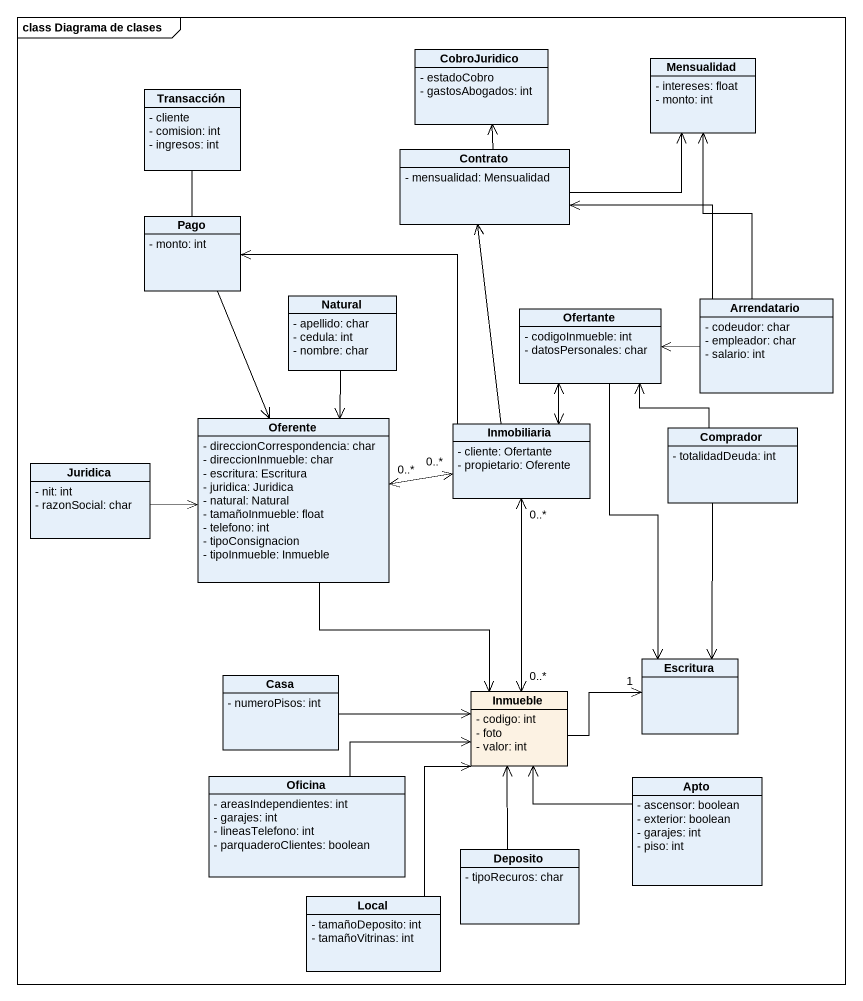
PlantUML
@startuml
mainframe class Diagrama de clases
hide circle
hide empty members
skinparam classAttributeIconSize 0
class CobroJuridico {
  - estadoCobro
  - gastosAbogados: int
}
class Mensualidad {
  - intereses: float
  - monto: int
}
class Transacción {
  - cliente
  - comision: int
  - ingresos: int
}
class Contrato {
  - mensualidad: Mensualidad
}
class Pago {
  - monto: int
}
class Natural {
  - apellido: char
  - cedula: int
  - nombre: char
}
class Ofertante {
  - codigoInmueble: int
  - datosPersonales: char
}
class Arrendatario {
  - codeudor: char
  - empleador: char
  - salario: int
}
class Oferente {
  - direccionCorrespondencia: char
  - direccionInmueble: char
  - escritura: Escritura
  - juridica: Juridica
  - natural: Natural
  - tamañoInmueble: float
  - telefono: int
  - tipoConsignacion
  - tipoInmueble: Inmueble
}
class Juridica {
  - nit: int
  - razonSocial: char
}
class Inmobiliaria {
  - cliente: Ofertante
  - propietario: Oferente
}
class Comprador {
  - totalidadDeuda: int
}
class Escritura
class Casa {
  - numeroPisos: int
}
class Inmueble #FCF2E3 {
  - codigo: int
  - foto
  - valor: int
}
class Oficina {
  - areasIndependientes: int
  - garajes: int
  - lineasTelefono: int
  - parquaderoClientes: boolean
}
class Apto {
  - ascensor: boolean
  - exterior: boolean
  - garajes: int
  - piso: int
}
class Deposito {
  - tipoRecuros: char
}
class Local {
  - tamañoDeposito: int
  - tamañoVitrinas: int
}
Contrato -up-> CobroJuridico
Contrato -right-> Mensualidad
Pago -up- Transacción
Pago --> Oferente
Natural --> Oferente
Ofertante --> Escritura
Arrendatario -up-> Mensualidad
Arrendatario -left-> Contrato
Arrendatario -left-> Ofertante
Oferente --> Inmueble
Juridica -right-> Oferente
Inmobiliaria -up-> Contrato
Inmobiliaria -up-> Pago
Inmobiliaria <-up-> Ofertante
Inmobiliaria "0..*" <-left-> "0..*" Oferente
Inmobiliaria "0..*" <--> "0..*" Inmueble
Comprador -up-> Ofertante
Comprador --> Escritura
Casa -right-> Inmueble
Inmueble -right-> "1" Escritura
Oficina -right-> Inmueble
Apto -left-> Inmueble
Deposito -up-> Inmueble
Local -up-> Inmueble
@enduml
